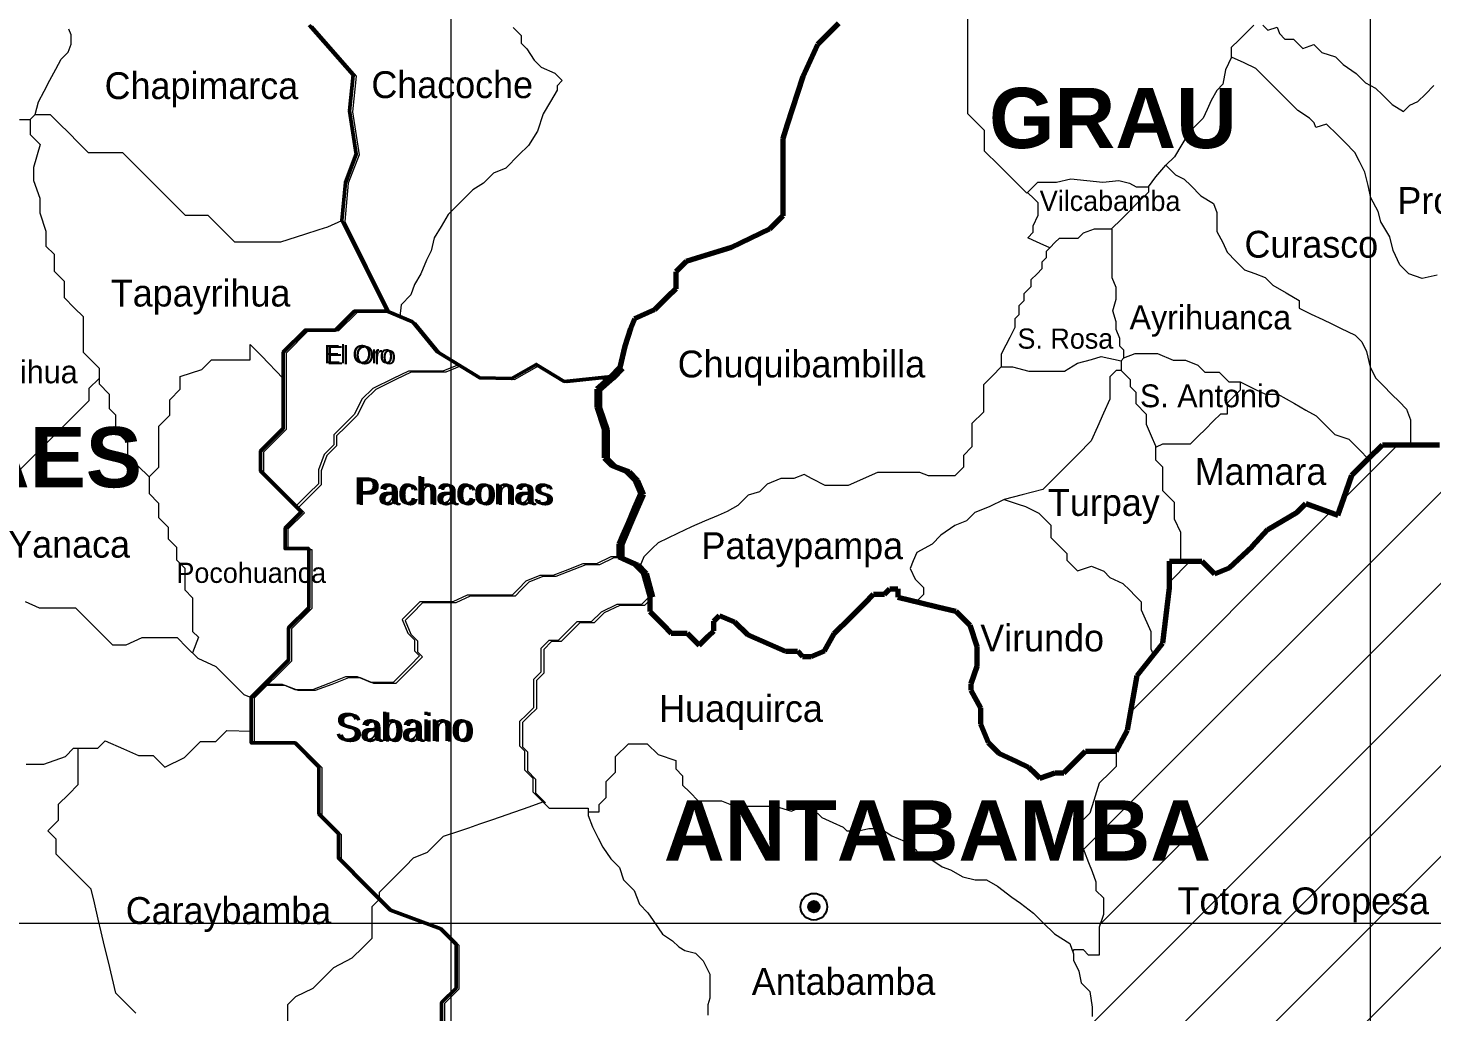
# Model space of a CAD drawing. Header units: metres. Extents: x 758904 to 760277, y 8387332 to 8388258.
# Drawn here: x 760197.7 to 760204.64, y 8387929.39 to 8387934.25 of the extents above; entities that cross this region are included whole.
import ezdxf

# ---------------------------------------------------------------- set-up
doc = ezdxf.new("R2010")
doc.units = ezdxf.units.M
for name, color, linetype, lineweight in [('02', 2, 'Continuous', 20), ('Cap Prov', 94, 'Continuous', 25), ('Distrito', 212, 'Continuous', 25), ('Ejes de Coordenadas', 38, 'Continuous', 5), ('Eléctricas', 30, 'Continuous', 20), ('HIDROLOGIA', 151, 'Continuous', 18), ('N-Ciudades', 10, 'Continuous', 18), ('PERFIL', 150, 'Continuous', 9), ('poste', 131, 'Continuous', 30)]:
    doc.layers.add(name, color=color, linetype=linetype, lineweight=lineweight)
doc.layers.add('05', color=5, linetype='Continuous')
doc.styles.add('century', font='GOTHIC.TTF')

msp = doc.modelspace()

# ---------------------------------------------------------------- hatches: boundary and pattern name
msp.add_hatch(color=256).paths.add_polyline_path([(760201.6127, 8387929.9103, 1), (760201.5563, 8387929.9103, 1)])
at = {"layer": 'PERFIL'}
h = msp.add_hatch(dxfattribs=at)
h.set_pattern_fill('ANSI31', color=3, scale=0.1, style=0)
h.set_pattern_definition([(45, (-467.80067, -17601.13015), (-0.224506403027, 0.224506403027), [])])
h.paths.add_polyline_path([(760205.7054, 8387930.8177), (760205.7687, 8387930.9559), (760205.8461, 8387931.0333), (760205.9305, 8387931.0333), (760205.9305, 8387931.2535), (760205.8718, 8387931.3733), (760205.8226, 8387931.4736), (760205.7335, 8387931.4736), (760205.6305, 8387931.4736), (760205.5694, 8387931.4125), (760205.4828, 8387931.4125), (760205.3958, 8387931.4503), (760205.2586, 8387931.51), (760205.1542, 8387931.6143), (760205.1542, 8387931.6775), (760205.0863, 8387931.7455), (760205.0863, 8387931.8415), (760205.0229, 8387931.8415), (760204.976, 8387931.8884), (760204.9244, 8387931.94), (760204.8213, 8387932.0431), (760204.7604, 8387932.1041), (760204.6735, 8387932.1909), (760204.5938, 8387932.1909), (760204.4812, 8387932.1909), (760204.3919, 8387932.1909), (760204.3305, 8387932.1295), (760204.3305, 8387929.829), (760205.764, 8387929.829), (760205.7672, 8387929.8445), (760205.7617, 8387930.0399), (760205.7054, 8387930.1898)])
h.paths.add_polyline_path([(760204.3305, 8387932.1295), (760204.3215, 8387932.1206), (760204.2407, 8387932.0398), (760204.2008, 8387931.9265), (760204.1717, 8387931.8439), (760204.0122, 8387931.9002), (760203.97, 8387931.858), (760203.8251, 8387931.7731), (760203.7477, 8387931.6879), (760203.635, 8387931.5832), (760203.5616, 8387931.5531), (760203.4991, 8387931.6156), (760203.3398, 8387931.6156), (760203.3398, 8387931.4837), (760203.3077, 8387931.2109), (760203.1807, 8387931.0518), (760203.1319, 8387930.782), (760203.0762, 8387930.6774), (760203.0762, 8387930.6026), (760203.0485, 8387930.575), (760202.993, 8387930.5194), (760202.9664, 8387930.4348), (760202.9469, 8387930.3727), (760202.8974, 8387930.3232), (760202.8974, 8387930.2404), (760202.9187, 8387930.1848), (760202.9402, 8387930.1289), (760202.9573, 8387930.0843), (760202.9767, 8387930.0337), (760202.9767, 8387929.9904), (760203.0133, 8387929.9538), (760203.0133, 8387929.8713), (760202.9988, 8387929.829), (760204.3305, 8387929.829)])
h.paths.add_polyline_path([(760204.3305, 8387929.829), (760202.9988, 8387929.829), (760202.9922, 8387929.8098), (760202.9922, 8387929.7622), (760202.9922, 8387929.7165), (760202.9922, 8387929.6709), (760202.9406, 8387929.6709), (760202.9148, 8387929.6967), (760202.8594, 8387929.6967), (760202.8666, 8387929.6771), (760202.8666, 8387929.6461), (760202.8925, 8387929.5922), (760202.9045, 8387929.5344), (760202.9464, 8387929.4924), (760202.9575, 8387929.414), (760202.9575, 8387929.3691), (760202.9395, 8387929.3232), (760202.9395, 8387929.2633), (760202.9395, 8387929.1964), (760202.9395, 8387929.123), (760202.9395, 8387929.0641), (760202.9555, 8387929.0242), (760202.9445, 8387928.9474), (760202.9305, 8387928.8785), (760202.9455, 8387928.8066), (760202.9795, 8387928.7727), (760203.0085, 8387928.7293), (760203.0481, 8387928.6699), (760203.0634, 8387928.6275), (760203.091, 8387928.5508), (760203.1186, 8387928.4741), (760203.1324, 8387928.4034), (760203.1435, 8387928.3464), (760203.1435, 8387928.2597), (760203.1164, 8387928.1719), (760203.0994, 8387928.0934), (760203.0824, 8387928.0006), (760203.0505, 8387927.9108), (760203.0229, 8387927.8332), (760203.0002, 8387927.7695), (760202.9885, 8387927.6431), (760203.0279, 8387927.6728), (760203.1085, 8387927.683), (760203.1932, 8387927.6687), (760203.2736, 8387927.6533), (760203.35, 8387927.6038), (760203.3841, 8387927.5121), (760203.4615, 8387927.4348), (760203.4615, 8387927.344), (760203.4722, 8387927.2785), (760203.5162, 8387927.2358), (760203.5754, 8387927.2657), (760203.606, 8387927.4038), (760203.6927, 8387927.4904), (760203.7864, 8387927.5576), (760203.8928, 8387927.6196), (760204.067, 8387927.6196), (760204.1175, 8387927.6433), (760204.1611, 8387927.6891), (760204.2079, 8387927.7014), (760204.2754, 8387927.7414), (760204.3146, 8387927.7296), (760204.3305, 8387927.7318)])
h.paths.add_polyline_path([(760205.5274, 8387929.6334), (760205.5914, 8387929.6603), (760205.6627, 8387929.6603), (760205.6957, 8387929.6933), (760205.7463, 8387929.7439), (760205.764, 8387929.829), (760204.3305, 8387929.829), (760204.3305, 8387927.7318), (760204.416, 8387927.7438), (760204.4839, 8387927.7832), (760204.554, 8387927.8231), (760204.6103, 8387927.8209), (760204.6829, 8387927.8467), (760204.7465, 8387927.9523), (760204.7655, 8387928.1347), (760204.7224, 8387928.208), (760204.6922, 8387928.3626), (760204.521, 8387928.5338), (760204.46, 8387928.7524), (760204.5171, 8387929.0037), (760204.5914, 8387929.0779), (760204.7048, 8387929.1914), (760204.8802, 8387929.3668), (760205.0163, 8387929.5029), (760205.1376, 8387929.532), (760205.181, 8387929.5066), (760205.2639, 8387929.4236), (760205.3422, 8387929.4567), (760205.4343, 8387929.5421)])
h.paths.add_polyline_path([(760203.3434, 8387929.7958), (760204.8054, 8387929.7958), (760204.8054, 8387930.082), (760203.3434, 8387930.082)], flags=9)
h.paths.add_polyline_path([(760200.7693, 8387929.9753), (760203.6195, 8387929.9753), (760203.6195, 8387930.5884), (760200.7693, 8387930.5884)], flags=9)

# ---------------------------------------------------------------- linework, layer by layer
for radius in [0.0658, 0.0282]:
    msp.add_circle((760201.5845, 8387929.9103), radius)
at = {"layer": '02'}
for points in [[(760199.0931, 8387934.2628), (760199.3101, 8387934.0148), (760199.2916, 8387933.8389), (760199.3249, 8387933.6259), (760199.2711, 8387933.486), (760199.2545, 8387933.2973), (760199.4768, 8387932.8505), (760199.6026, 8387932.7979), (760199.7234, 8387932.651), (760199.9357, 8387932.5203), (760200.0914, 8387932.5175), (760200.2136, 8387932.5871), (760200.3514, 8387932.5034), (760200.5837, 8387932.527)], [(760199.1073, 8387934.258), (760199.3242, 8387934.0101), (760199.3057, 8387933.8341), (760199.3391, 8387933.6212), (760199.2853, 8387933.4813), (760199.2686, 8387933.2926), (760199.491, 8387932.8458), (760199.6168, 8387932.7932), (760199.7375, 8387932.6463), (760199.9498, 8387932.5156), (760200.1056, 8387932.5128), (760200.2278, 8387932.5823), (760200.3656, 8387932.4987), (760200.5979, 8387932.5223)], [(760199.4768, 8387932.8505), (760199.3163, 8387932.8505), (760199.2228, 8387932.757), (760199.074, 8387932.757), (760198.9646, 8387932.6476), (760198.9646, 8387932.3881), (760198.9646, 8387932.2712), (760198.8522, 8387932.1588), (760198.8522, 8387932.0625), (760198.8522, 8387932.0625), (760198.9547, 8387931.9601), (760198.9547, 8387931.9601), (760199.0549, 8387931.8599), (760198.9737, 8387931.7787), (760198.9737, 8387931.6785), (760199.0907, 8387931.6785), (760199.0907, 8387931.5199), (760199.0907, 8387931.3864), (760198.9905, 8387931.2862), (760198.9905, 8387931.1276), (760198.8067, 8387930.9438), (760198.8067, 8387930.8354), (760198.8067, 8387930.7186), (760198.9069, 8387930.7186), (760199.0238, 8387930.7186), (760199.1408, 8387930.6016), (760199.1408, 8387930.4598), (760199.1408, 8387930.368), (760199.2368, 8387930.2719), (760199.2368, 8387930.1509), (760199.3851, 8387930.0026), (760199.4937, 8387929.894), (760199.7424, 8387929.8003), (760199.8176, 8387929.7252), (760199.8176, 8387929.6083), (760199.8176, 8387929.5081), (760199.7466, 8387929.4372), (760199.7466, 8387929.3328)], [(760199.491, 8387932.8458), (760199.3305, 8387932.8458), (760199.237, 8387932.7523), (760199.0882, 8387932.7523), (760198.9788, 8387932.6429), (760198.9788, 8387932.3834), (760198.9788, 8387932.2665), (760198.8664, 8387932.1541), (760198.8664, 8387932.0578), (760198.8664, 8387932.0578), (760198.9689, 8387931.9554), (760198.9689, 8387931.9554), (760199.0691, 8387931.8552), (760198.9879, 8387931.774), (760198.9879, 8387931.6738), (760199.1049, 8387931.6738), (760199.1049, 8387931.5152), (760199.1049, 8387931.3817), (760199.0046, 8387931.2814), (760199.0046, 8387931.1229), (760198.8209, 8387930.9391), (760198.8209, 8387930.8307), (760198.8209, 8387930.7138), (760198.921, 8387930.7138), (760199.038, 8387930.7138), (760199.1549, 8387930.5969), (760199.1549, 8387930.4551), (760199.1549, 8387930.3632), (760199.251, 8387930.2672), (760199.251, 8387930.1462), (760199.3993, 8387929.9979), (760199.5079, 8387929.8893), (760199.7566, 8387929.7956), (760199.8318, 8387929.7204), (760199.8318, 8387929.6036), (760199.8318, 8387929.5034), (760199.7608, 8387929.4325), (760199.7608, 8387929.3281)], [(760199.8295, 8387932.5856), (760199.753, 8387932.5539), (760199.6896, 8387932.5539), (760199.6359, 8387932.5539), (760199.5823, 8387932.5539), (760199.5066, 8387932.5174), (760199.4067, 8387932.4691), (760199.3528, 8387932.4152), (760199.3163, 8387932.3419), (760199.259, 8387932.2846), (760199.2139, 8387932.2395), (760199.2139, 8387932.1908), (760199.1663, 8387932.1432), (760199.1382, 8387932.0665), (760199.1382, 8387931.9982), (760199.0895, 8387931.9495), (760199.0274, 8387931.8874)], [(760199.8437, 8387932.5809), (760199.7672, 8387932.5492), (760199.7038, 8387932.5492), (760199.6501, 8387932.5492), (760199.5964, 8387932.5492), (760199.5208, 8387932.5127), (760199.4208, 8387932.4643), (760199.367, 8387932.4105), (760199.3305, 8387932.3372), (760199.2732, 8387932.2799), (760199.2281, 8387932.2348), (760199.2281, 8387932.1861), (760199.1805, 8387932.1385), (760199.1524, 8387932.0618), (760199.1524, 8387931.9935), (760199.1036, 8387931.9447), (760199.0416, 8387931.8827)]]:
    msp.add_lwpolyline(points, dxfattribs=at)
at = {"layer": 'Cap Prov', "color": 2, "lineweight": 70}
for p, q in [((760201.7061, 8387934.2704), (760201.6016, 8387934.1659)), ((760201.6016, 8387934.1659), (760201.5289, 8387934.009)), ((760201.5289, 8387934.009), (760201.4531, 8387933.772)), ((760201.4531, 8387933.772), (760201.4308, 8387933.702)), ((760201.4308, 8387933.702), (760201.4308, 8387933.55)), ((760201.4308, 8387933.55), (760201.4308, 8387933.439)), ((760201.4308, 8387933.439), (760201.4308, 8387933.3709)), ((760201.4308, 8387933.3709), (760201.4308, 8387933.3205)), ((760201.4308, 8387933.3205), (760201.365, 8387933.2547)), ((760201.365, 8387933.2547), (760201.1776, 8387933.1649)), ((760201.1776, 8387933.1649), (760201.0059, 8387933.1119)), ((760200.9534, 8387933.0957), (760200.902, 8387933.0443)), ((760201.0059, 8387933.1119), (760200.9534, 8387933.0957)), ((760200.902, 8387933.0443), (760200.902, 8387932.9606)), ((760200.902, 8387932.9606), (760200.8606, 8387932.9192)), ((760200.8606, 8387932.9192), (760200.7975, 8387932.8561)), ((760200.7975, 8387932.8561), (760200.6979, 8387932.8118)), ((760200.6796, 8387932.7651), (760200.6513, 8387932.6781)), ((760200.6979, 8387932.8118), (760200.6796, 8387932.7651)), ((760200.6513, 8387932.6781), (760200.6257, 8387932.5725)), ((760200.6257, 8387932.5725), (760200.5796, 8387932.524)), ((760200.6399, 8387932.5678), (760200.5937, 8387932.5192)), ((760200.5796, 8387932.524), (760200.5121, 8387932.4652)), ((760200.5937, 8387932.5192), (760200.5263, 8387932.4605)), ((760200.5486, 8387932.5012), (760200.5796, 8387932.524)), ((760200.5628, 8387932.4965), (760200.5937, 8387932.5192)), ((760200.5121, 8387932.4652), (760200.5121, 8387932.378)), ((760200.5263, 8387932.4605), (760200.5263, 8387932.3732)), ((760200.5121, 8387932.378), (760200.549, 8387932.267)), ((760200.5263, 8387932.3732), (760200.5632, 8387932.2623)), ((760200.549, 8387932.267), (760200.549, 8387932.1896)), ((760200.5632, 8387932.2623), (760200.5632, 8387932.1849)), ((760200.549, 8387932.1896), (760200.549, 8387932.1266)), ((760200.549, 8387932.1266), (760200.5868, 8387932.0888)), ((760200.5632, 8387932.1849), (760200.5632, 8387932.1218)), ((760204.3215, 8387932.1206), (760204.3919, 8387932.1909)), ((760204.3919, 8387932.1909), (760204.4812, 8387932.1909)), ((760204.4812, 8387932.1909), (760204.5938, 8387932.1909)), ((760204.5938, 8387932.1909), (760204.6735, 8387932.1909)), ((760200.5632, 8387932.1218), (760200.601, 8387932.084)), ((760200.5868, 8387932.0888), (760200.6574, 8387932.061)), ((760200.601, 8387932.084), (760200.6716, 8387932.0563)), ((760200.6574, 8387932.061), (760200.6991, 8387932.0193)), ((760200.6716, 8387932.0563), (760200.7133, 8387932.0146)), ((760204.2407, 8387932.0398), (760204.3215, 8387932.1206)), ((760200.6991, 8387932.0193), (760200.7281, 8387931.95)), ((760200.7133, 8387932.0146), (760200.7423, 8387931.9453)), ((760204.2008, 8387931.9265), (760204.2407, 8387932.0398)), ((760200.7281, 8387931.95), (760200.6978, 8387931.8794)), ((760200.7423, 8387931.9453), (760200.712, 8387931.8747)), ((760204.1717, 8387931.8439), (760204.2008, 8387931.9265)), ((760200.6978, 8387931.8794), (760200.667, 8387931.8076)), ((760200.712, 8387931.8747), (760200.6812, 8387931.8028)), ((760203.8251, 8387931.7731), (760203.97, 8387931.858)), ((760203.97, 8387931.858), (760204.0122, 8387931.9002)), ((760204.0122, 8387931.9002), (760204.1717, 8387931.8439)), ((760200.667, 8387931.8076), (760200.6396, 8387931.7436)), ((760200.6812, 8387931.8028), (760200.6538, 8387931.7389)), ((760200.6396, 8387931.7436), (760200.6214, 8387931.7013)), ((760200.6538, 8387931.7389), (760200.6356, 8387931.6966)), ((760203.7477, 8387931.6879), (760203.8251, 8387931.7731)), ((760200.6214, 8387931.7013), (760200.6214, 8387931.6373)), ((760200.6356, 8387931.6966), (760200.6356, 8387931.6325)), ((760203.635, 8387931.5832), (760203.7477, 8387931.6879)), ((760200.6214, 8387931.6373), (760200.7004, 8387931.602)), ((760200.6356, 8387931.6325), (760200.7145, 8387931.5972)), ((760200.7004, 8387931.602), (760200.742, 8387931.5603)), ((760200.7145, 8387931.5972), (760200.7562, 8387931.5556)), ((760203.3398, 8387931.4837), (760203.3398, 8387931.6156)), ((760203.3398, 8387931.6156), (760203.4991, 8387931.6156)), ((760203.4991, 8387931.6156), (760203.4991, 8387931.6156)), ((760203.4991, 8387931.6156), (760203.5616, 8387931.5531)), ((760203.5616, 8387931.5531), (760203.635, 8387931.5832)), ((760200.742, 8387931.5603), (760200.7736, 8387931.4431)), ((760200.7562, 8387931.5556), (760200.7877, 8387931.4383)), ((760200.7736, 8387931.4431), (760200.7736, 8387931.3674)), ((760201.8351, 8387931.4091), (760201.8792, 8387931.4532)), ((760201.8792, 8387931.4532), (760201.9324, 8387931.4532)), ((760201.9324, 8387931.4532), (760201.9588, 8387931.4797)), ((760201.9588, 8387931.4797), (760201.998, 8387931.4797)), ((760201.998, 8387931.4797), (760201.998, 8387931.438)), ((760201.998, 8387931.438), (760202.1141, 8387931.4103)), ((760203.3077, 8387931.2109), (760203.3398, 8387931.4837)), ((760200.7736, 8387931.3674), (760200.8379, 8387931.3031)), ((760201.7644, 8387931.3384), (760201.8351, 8387931.4091)), ((760202.1141, 8387931.4103), (760202.1951, 8387931.3909)), ((760202.1951, 8387931.3909), (760202.2843, 8387931.3696)), ((760202.2843, 8387931.3696), (760202.3543, 8387931.2996)), ((760200.8379, 8387931.3031), (760200.8795, 8387931.2614)), ((760201.0904, 8387931.3195), (760201.1188, 8387931.3479)), ((760201.0904, 8387931.2728), (760201.0904, 8387931.3195)), ((760201.1188, 8387931.3479), (760201.1926, 8387931.3169)), ((760201.1926, 8387931.3169), (760201.2557, 8387931.2539)), ((760201.6849, 8387931.2589), (760201.7644, 8387931.3384)), ((760202.3543, 8387931.2996), (760202.3895, 8387931.1944)), ((760200.8795, 8387931.2614), (760200.8795, 8387931.2614)), ((760200.8795, 8387931.2614), (760200.9579, 8387931.2614)), ((760200.9579, 8387931.2614), (760200.9932, 8387931.2261)), ((760200.9932, 8387931.2261), (760201.0184, 8387931.2009)), ((760201.0184, 8387931.2009), (760201.0626, 8387931.2451)), ((760201.0626, 8387931.2451), (760201.0904, 8387931.2728)), ((760201.2557, 8387931.2539), (760201.3643, 8387931.206)), ((760201.637, 8387931.1732), (760201.6849, 8387931.2589)), ((760201.3643, 8387931.206), (760201.4436, 8387931.171)), ((760201.4436, 8387931.171), (760201.5032, 8387931.171)), ((760201.5032, 8387931.171), (760201.5286, 8387931.1456)), ((760201.5713, 8387931.1456), (760201.637, 8387931.1732)), ((760202.3895, 8387931.1944), (760202.3895, 8387931.096)), ((760203.1807, 8387931.0518), (760203.3077, 8387931.2109)), ((760201.5286, 8387931.1456), (760201.5713, 8387931.1456)), ((760202.3895, 8387931.096), (760202.3592, 8387931.0103)), ((760203.1319, 8387930.782), (760203.1807, 8387931.0518)), ((760202.3592, 8387931.0103), (760202.3592, 8387930.98)), ((760202.3592, 8387930.98), (760202.4072, 8387930.8917)), ((760202.4072, 8387930.8917), (760202.4072, 8387930.811)), ((760202.4072, 8387930.811), (760202.445, 8387930.7202)), ((760203.0762, 8387930.6774), (760203.1319, 8387930.782)), ((760202.445, 8387930.7202), (760202.4968, 8387930.6685)), ((760202.4968, 8387930.6685), (760202.5864, 8387930.6269)), ((760202.8969, 8387930.6496), (760202.9247, 8387930.6774)), ((760202.9247, 8387930.6774), (760203.0181, 8387930.6774)), ((760203.0181, 8387930.6774), (760203.0762, 8387930.6774)), ((760202.5864, 8387930.6269), (760202.6446, 8387930.5999)), ((760202.6446, 8387930.5999), (760202.6777, 8387930.5668)), ((760202.8187, 8387930.5714), (760202.8654, 8387930.6181)), ((760202.8654, 8387930.6181), (760202.8969, 8387930.6496)), ((760202.6777, 8387930.5668), (760202.7004, 8387930.5441)), ((760202.7004, 8387930.5441), (760202.7758, 8387930.5714)), ((760202.7758, 8387930.5714), (760202.8187, 8387930.5714))]:
    msp.add_line(p, q, dxfattribs=at)
at = {"layer": 'Cap Prov', "lineweight": 50}
for points in [[(760199.0931, 8387934.2628), (760199.3101, 8387934.0148), (760199.2916, 8387933.8389), (760199.3249, 8387933.6259), (760199.2711, 8387933.486), (760199.2545, 8387933.2973), (760199.4768, 8387932.8505), (760199.6026, 8387932.7979), (760199.7234, 8387932.651), (760199.9357, 8387932.5203), (760200.0914, 8387932.5175), (760200.2136, 8387932.5871), (760200.3514, 8387932.5034), (760200.5837, 8387932.527)], [(760199.4768, 8387932.8505), (760199.3163, 8387932.8505), (760199.2228, 8387932.757), (760199.074, 8387932.757), (760198.9646, 8387932.6476), (760198.9646, 8387932.3881), (760198.9646, 8387932.2712), (760198.8522, 8387932.1588), (760198.8522, 8387932.0625), (760198.8522, 8387932.0625), (760198.9547, 8387931.9601), (760198.9547, 8387931.9601), (760199.0549, 8387931.8599), (760198.9737, 8387931.7787), (760198.9737, 8387931.6785), (760199.0907, 8387931.6785), (760199.0907, 8387931.5199), (760199.0907, 8387931.3864), (760198.9905, 8387931.2862), (760198.9905, 8387931.1276), (760198.8067, 8387930.9438), (760198.8067, 8387930.8354), (760198.8067, 8387930.7186), (760198.9069, 8387930.7186), (760199.0238, 8387930.7186), (760199.1408, 8387930.6016), (760199.1408, 8387930.4598), (760199.1408, 8387930.368), (760199.2368, 8387930.2719), (760199.2368, 8387930.1509), (760199.3851, 8387930.0026), (760199.4937, 8387929.894), (760199.7424, 8387929.8003), (760199.8176, 8387929.7252), (760199.8176, 8387929.6083), (760199.8176, 8387929.5081), (760199.7466, 8387929.4372), (760199.7466, 8387929.3328)]]:
    msp.add_lwpolyline(points, dxfattribs=at)
at = {"layer": 'Ejes de Coordenadas', "linetype": 'Continuous'}
for p, q in [((760199.7922, 8387943.8077), (760199.7922, 8387925.2162)), ((760204.3305, 8387943.8077), (760204.3305, 8387925.2162)), ((760189.4298, 8387929.829), (760210.0443, 8387929.829))]:
    msp.add_line(p, q, dxfattribs=at)
at = {"layer": 'Eléctricas', "linetype": 'Continuous', "lineweight": 5}
msp.add_lwpolyline([(760200.0995, 8387934.2512), (760200.1392, 8387934.2115), (760200.1392, 8387934.1735), (760200.1672, 8387934.1455), (760200.203, 8387934.0899), (760200.2384, 8387934.0545), (760200.3047, 8387934.0256), (760200.3421, 8387933.9882), (760200.3163, 8387933.9625), (760200.3163, 8387933.9406), (760200.2841, 8387933.886), (760200.2478, 8387933.8243), (760200.2197, 8387933.738), (760200.1747, 8387933.6685), (760200.1283, 8387933.6222), (760200.0627, 8387933.5565), (760200.0021, 8387933.5309), (760199.9528, 8387933.4816), (760199.9003, 8387933.4491), (760199.854, 8387933.4028), (760199.8115, 8387933.3603), (760199.7781, 8387933.3269), (760199.7445, 8387933.2677), (760199.7097, 8387933.2124), (760199.6956, 8387933.1481), (760199.6711, 8387933.1018), (760199.644, 8387933.0342), (760199.6131, 8387932.9815), (760199.595, 8387932.93), (760199.5461, 8387932.8811), (760199.5397, 8387932.8242)], dxfattribs=at)
at = {"layer": 'HIDROLOGIA', "linetype": 'Continuous', "lineweight": 5}
for points in [[(760197.6619, 8387933.7964), (760197.7154, 8387933.7964), (760197.7402, 8387933.8213), (760197.7564, 8387933.8842), (760197.7838, 8387933.9358), (760197.8124, 8387933.9898), (760197.8418, 8387934.0451), (760197.868, 8387934.0945), (760197.902, 8387934.1284), (760197.9177, 8387934.1676), (760197.9177, 8387934.2139), (760197.9057, 8387934.2421)], [(760197.7154, 8387933.7964), (760197.7154, 8387933.7224), (760197.7645, 8387933.6733), (760197.7319, 8387933.559), (760197.7319, 8387933.4955), (760197.7622, 8387933.4078), (760197.7622, 8387933.3351), (760197.7924, 8387933.2444), (760197.7924, 8387933.1718), (760197.8333, 8387933.1309), (760197.8333, 8387933.0477), (760197.8825, 8387932.9985), (760197.8825, 8387932.9176), (760197.9344, 8387932.8657), (760197.9767, 8387932.8234), (760197.9767, 8387932.7724), (760197.9767, 8387932.7088), (760197.9767, 8387932.6483), (760198.0193, 8387932.6057), (760198.0557, 8387932.5694), (760198.0557, 8387932.491), (760198.1057, 8387932.4409), (760198.1057, 8387932.3699), (760198.1368, 8387932.3388), (760198.1368, 8387932.2618), (760198.1964, 8387932.2023), (760198.1964, 8387932.1378), (760198.2474, 8387932.0868), (760198.3019, 8387932.0323), (760198.3499, 8387932.0803), (760198.3499, 8387932.1741), (760198.3499, 8387932.2285), (760198.3499, 8387932.283), (760198.4043, 8387932.3375), (760198.4043, 8387932.4131), (760198.4558, 8387932.4646), (760198.4558, 8387932.5281), (760198.5619, 8387932.5614), (760198.6103, 8387932.6098), (760198.6467, 8387932.6098), (760198.7497, 8387932.6098), (760198.8011, 8387932.6098), (760198.8011, 8387932.65), (760198.8011, 8387932.6863), (760198.8571, 8387932.6303), (760198.9646, 8387932.5179), (760198.9646, 8387932.5179)], [(760197.7402, 8387933.8213), (760197.8137, 8387933.8213), (760197.8655, 8387933.7695), (760197.9003, 8387933.7347), (760197.9578, 8387933.6771), (760198.0017, 8387933.6332), (760198.0923, 8387933.6332), (760198.171, 8387933.6332), (760198.2166, 8387933.5877), (760198.265, 8387933.5393), (760198.3195, 8387933.4848), (760198.3649, 8387933.4394), (760198.4224, 8387933.3819), (760198.4799, 8387933.3243), (760198.592, 8387933.3243), (760198.6646, 8387933.2517), (760198.7237, 8387933.1927), (760198.7949, 8387933.1927), (760198.8888, 8387933.1927), (760198.9524, 8387933.1927), (760199.0705, 8387933.2306), (760199.1417, 8387933.2534), (760199.1845, 8387933.2671), (760199.2545, 8387933.2973), (760199.2545, 8387933.2973), (760199.2545, 8387933.2973)], [(760198.0557, 8387932.5179), (760198.0054, 8387932.4676), (760198.0054, 8387932.408), (760197.9551, 8387932.3576), (760197.9142, 8387932.3167), (760197.8718, 8387932.2743), (760197.8234, 8387932.2259), (760197.784, 8387932.1866), (760197.7371, 8387932.1396), (760197.7099, 8387932.1124), (760197.6599, 8387932.0624)], [(760198.3019, 8387932.0323), (760198.3019, 8387931.9798), (760198.3019, 8387931.9496), (760198.3486, 8387931.9028), (760198.3486, 8387931.8316), (760198.3962, 8387931.7839), (760198.3962, 8387931.7257), (760198.4367, 8387931.6852), (760198.4367, 8387931.6228), (760198.4781, 8387931.5814), (760198.4781, 8387931.4745), (760198.517, 8387931.4356), (760198.517, 8387931.3444), (760198.517, 8387931.2688), (760198.5455, 8387931.2402), (760198.5158, 8387931.1636)], [(760197.6898, 8387931.417), (760197.7592, 8387931.3863), (760197.823, 8387931.3863), (760197.8685, 8387931.3863), (760197.9381, 8387931.3863), (760197.9712, 8387931.3532), (760198.0075, 8387931.3169), (760198.0529, 8387931.2715), (760198.0847, 8387931.2397), (760198.121, 8387931.2034), (760198.1895, 8387931.2034), (760198.2682, 8387931.2385), (760198.347, 8387931.2385), (760198.4409, 8387931.2385), (760198.4893, 8387931.1901), (760198.5423, 8387931.1371), (760198.6317, 8387931.0963), (760198.6725, 8387931.0554), (760198.727, 8387931.001), (760198.7694, 8387930.9586), (760198.8067, 8387930.9438)], [(760197.6951, 8387930.6133), (760197.7829, 8387930.6133), (760197.8889, 8387930.6526), (760197.9298, 8387930.6935), (760197.9798, 8387930.6935), (760198.0494, 8387930.6935), (760198.085, 8387930.7291), (760198.1766, 8387930.6889), (760198.2505, 8387930.6566), (760198.322, 8387930.6566), (760198.38, 8387930.5986), (760198.4765, 8387930.6466), (760198.5113, 8387930.6814), (760198.5552, 8387930.7253), (760198.6309, 8387930.7253), (760198.6854, 8387930.7798), (760198.8067, 8387930.777)], [(760198.2374, 8387929.3843), (760198.192, 8387929.4298), (760198.1375, 8387929.4842), (760198.1011, 8387929.6385), (760198.0827, 8387929.7161), (760198.0663, 8387929.7857), (760198.0514, 8387929.8486), (760198.0322, 8387929.93), (760198.0164, 8387929.997), (760197.9656, 8387930.0478), (760197.9126, 8387930.1007), (760197.843, 8387930.1704), (760197.843, 8387930.2436), (760197.8025, 8387930.2842), (760197.8557, 8387930.3374), (760197.8557, 8387930.4161), (760197.9042, 8387930.4645), (760197.9526, 8387930.513), (760197.9526, 8387930.5946), (760197.9526, 8387930.6935)], [(760199.4394, 8387929.9483), (760199.4011, 8387929.91), (760199.4011, 8387929.8563), (760199.4011, 8387929.7928), (760199.4011, 8387929.7535), (760199.3583, 8387929.7107), (760199.3038, 8387929.6562), (760199.2126, 8387929.6082), (760199.1581, 8387929.5537), (760199.1111, 8387929.5068), (760199.0248, 8387929.466), (760198.9854, 8387929.4267), (760198.9854, 8387929.342)]]:
    msp.add_lwpolyline(points, dxfattribs=at)
at = {"layer": 'N-Ciudades', "linetype": 'Continuous', "lineweight": 5}
for points in [[(760199.8295, 8387932.5856), (760199.753, 8387932.5539), (760199.6896, 8387932.5539), (760199.6359, 8387932.5539), (760199.5823, 8387932.5539), (760199.5066, 8387932.5174), (760199.4067, 8387932.4691), (760199.3528, 8387932.4152), (760199.3163, 8387932.3419), (760199.259, 8387932.2846), (760199.2139, 8387932.2395), (760199.2139, 8387932.1908), (760199.1663, 8387932.1432), (760199.1382, 8387932.0665), (760199.1382, 8387931.9982), (760199.0895, 8387931.9495), (760199.0274, 8387931.8874)], [(760200.6214, 8387931.6373), (760200.5826, 8387931.6373), (760200.5118, 8387931.6024), (760200.4435, 8387931.6024), (760200.3557, 8387931.5683), (760200.2953, 8387931.5448), (760200.2313, 8387931.5448), (760200.1629, 8387931.5171), (760200.1252, 8387931.4793), (760200.0947, 8387931.4488), (760200.0166, 8387931.4488), (760199.9483, 8387931.4488), (760199.8726, 8387931.4488), (760199.8019, 8387931.4147), (760199.7336, 8387931.4147), (760199.697, 8387931.4147), (760199.6384, 8387931.4147), (760199.5884, 8387931.3648), (760199.5518, 8387931.3282), (760199.5799, 8387931.2612), (760199.6128, 8387931.2283), (760199.6128, 8387931.1735), (760199.6378, 8387931.1485), (760199.5909, 8387931.1015), (760199.5494, 8387931.0601), (760199.5067, 8387931.0174), (760199.4798, 8387931.0174), (760199.3969, 8387931.0174), (760199.331, 8387931.0443), (760199.2725, 8387931.0443), (760199.1895, 8387931.0126), (760199.1084, 8387930.9816), (760199.0236, 8387930.9816), (760198.9602, 8387931.0077), (760198.9065, 8387931.0077), (760198.8706, 8387931.0077)], [(760200.6356, 8387931.6325), (760200.5967, 8387931.6325), (760200.526, 8387931.5977), (760200.4577, 8387931.5977), (760200.3699, 8387931.5636), (760200.3095, 8387931.5401), (760200.2454, 8387931.5401), (760200.1771, 8387931.5124), (760200.1393, 8387931.4746), (760200.1088, 8387931.4441), (760200.0307, 8387931.4441), (760199.9624, 8387931.4441), (760199.8868, 8387931.4441), (760199.816, 8387931.41), (760199.7477, 8387931.41), (760199.7111, 8387931.41), (760199.6526, 8387931.41), (760199.6026, 8387931.36), (760199.566, 8387931.3235), (760199.594, 8387931.2565), (760199.6269, 8387931.2236), (760199.6269, 8387931.1687), (760199.652, 8387931.1437), (760199.605, 8387931.0968), (760199.5636, 8387931.0554), (760199.5209, 8387931.0127), (760199.494, 8387931.0127), (760199.4111, 8387931.0127), (760199.3452, 8387931.0396), (760199.2866, 8387931.0396), (760199.2037, 8387931.0079), (760199.1226, 8387930.9769), (760199.0378, 8387930.9769), (760198.9744, 8387931.003), (760198.9207, 8387931.003), (760198.8848, 8387931.003)], [(760200.7736, 8387931.4431), (760200.7331, 8387931.4026), (760200.6706, 8387931.4026), (760200.612, 8387931.4026), (760200.534, 8387931.3651), (760200.4852, 8387931.3164), (760200.4144, 8387931.3164), (760200.3718, 8387931.2737), (760200.3218, 8387931.2237), (760200.2754, 8387931.2237), (760200.2364, 8387931.1847), (760200.2364, 8387931.1165), (760200.2364, 8387931.0678), (760200.1998, 8387931.0312), (760200.1998, 8387930.9508), (760200.1998, 8387930.8923), (760200.1656, 8387930.8581), (760200.1315, 8387930.824), (760200.1315, 8387930.768), (760200.1315, 8387930.7046), (760200.1558, 8387930.6803), (760200.1558, 8387930.6315), (760200.1558, 8387930.5852), (760200.1961, 8387930.545), (760200.1961, 8387930.4779), (760200.2455, 8387930.4286)], [(760200.7877, 8387931.4383), (760200.7473, 8387931.3979), (760200.6848, 8387931.3979), (760200.6262, 8387931.3979), (760200.5482, 8387931.3604), (760200.4994, 8387931.3116), (760200.4286, 8387931.3116), (760200.3859, 8387931.269), (760200.336, 8387931.219), (760200.2895, 8387931.219), (760200.2506, 8387931.18), (760200.2506, 8387931.1118), (760200.2506, 8387931.0631), (760200.214, 8387931.0265), (760200.214, 8387930.9461), (760200.214, 8387930.8876), (760200.1798, 8387930.8534), (760200.1457, 8387930.8193), (760200.1457, 8387930.7633), (760200.1457, 8387930.6999), (760200.17, 8387930.6755), (760200.17, 8387930.6268), (760200.17, 8387930.5805), (760200.2102, 8387930.5402), (760200.2102, 8387930.4732), (760200.2596, 8387930.4238)], [(760200.4705, 8387930.3789), (760200.5235, 8387930.3789), (760200.5235, 8387930.4141), (760200.5587, 8387930.4493), (760200.5587, 8387930.5281), (760200.6054, 8387930.5747), (760200.6054, 8387930.6517), (760200.6688, 8387930.7151), (760200.7614, 8387930.7151), (760200.8149, 8387930.6615), (760200.9021, 8387930.6323), (760200.9021, 8387930.5911), (760200.9361, 8387930.5571), (760200.9361, 8387930.5111), (760200.9712, 8387930.4759), (760201.0137, 8387930.4335), (760201.072, 8387930.4335), (760201.1278, 8387930.4335), (760201.1933, 8387930.4068), (760201.2612, 8387930.4068), (760201.3268, 8387930.4068), (760201.3923, 8387930.4068), (760201.4736, 8387930.3824), (760201.5283, 8387930.4063), (760201.5792, 8387930.3933), (760201.6227, 8387930.3499), (760201.6781, 8387930.3255), (760201.7282, 8387930.3034), (760201.7476, 8387930.2841), (760201.804, 8387930.2841), (760201.8559, 8387930.2965), (760201.9129, 8387930.2965), (760201.9698, 8387930.2606), (760202.0318, 8387930.2337), (760202.0897, 8387930.1907), (760202.1137, 8387930.1418), (760202.1666, 8387930.1418), (760202.2176, 8387930.1069), (760202.2595, 8387930.0929), (760202.3195, 8387930.057), (760202.3804, 8387930.043), (760202.4364, 8387930.043), (760202.4903, 8387930.0121), (760202.5622, 8387929.9582), (760202.6036, 8387929.9272), (760202.6685, 8387929.8786), (760202.717, 8387929.8301), (760202.7714, 8387929.7756), (760202.8476, 8387929.729), (760202.8666, 8387929.6771), (760202.8666, 8387929.6461), (760202.8925, 8387929.5922), (760202.9045, 8387929.5344), (760202.9464, 8387929.4924), (760202.9575, 8387929.414), (760202.9575, 8387929.3691)], [(760203.0762, 8387930.6774), (760203.0762, 8387930.6026), (760203.0485, 8387930.575), (760202.993, 8387930.5194), (760202.9664, 8387930.4348), (760202.9469, 8387930.3727), (760202.8974, 8387930.3232), (760202.8974, 8387930.2404), (760202.9187, 8387930.1848), (760202.9402, 8387930.1289), (760202.9573, 8387930.0843), (760202.9767, 8387930.0337), (760202.9767, 8387929.9904), (760203.0133, 8387929.9538), (760203.0133, 8387929.8713), (760202.9922, 8387929.8098), (760202.9922, 8387929.7622), (760202.9922, 8387929.7165), (760202.9922, 8387929.6709), (760202.9406, 8387929.6709), (760202.9148, 8387929.6967), (760202.8666, 8387929.6967)], [(760199.4394, 8387929.9483), (760199.4394, 8387929.9826), (760199.4755, 8387930.0187), (760199.5216, 8387930.0648), (760199.5677, 8387930.1108), (760199.6077, 8387930.1509), (760199.6767, 8387930.179), (760199.7227, 8387930.225), (760199.7555, 8387930.2578), (760199.8368, 8387930.2856), (760199.8804, 8387930.3005), (760199.9348, 8387930.3192), (760199.9995, 8387930.3413), (760200.0692, 8387930.3652), (760200.1788, 8387930.4027), (760200.2455, 8387930.4286)], [(760200.2455, 8387930.4286), (760200.2772, 8387930.3969), (760200.4705, 8387930.3969), (760200.4705, 8387930.3789)], [(760200.4705, 8387930.3789), (760200.4705, 8387930.361), (760200.4907, 8387930.3048), (760200.5191, 8387930.2487), (760200.5418, 8387930.2037), (760200.5824, 8387930.1465), (760200.6252, 8387930.1037), (760200.6446, 8387930.0432), (760200.697, 8387929.9907), (760200.7225, 8387929.9231), (760200.7647, 8387929.8809), (760200.7905, 8387929.8426), (760200.8367, 8387929.7743), (760200.8869, 8387929.742), (760200.917, 8387929.712), (760200.9477, 8387929.6945), (760200.9998, 8387929.6806), (760201.0371, 8387929.6433), (760201.0713, 8387929.5774), (760201.0713, 8387929.5286), (760201.0713, 8387929.4586), (760201.0601, 8387929.4263), (760201.0601, 8387929.3745)]]:
    msp.add_lwpolyline(points, dxfattribs=at)
at = {"layer": 'poste', "color": 2, "linetype": 'Continuous', "lineweight": 5}
for points in [[(760202.3423, 8387934.3332), (760202.3423, 8387934.2021), (760202.3423, 8387934.1003), (760202.3423, 8387934.0112), (760202.3423, 8387933.9158), (760202.3423, 8387933.8267), (760202.425, 8387933.744), (760202.425, 8387933.6423), (760202.4982, 8387933.5691), (760202.5778, 8387933.4895), (760202.6351, 8387933.4322), (760202.6893, 8387933.4865), (760202.7817, 8387933.4865), (760202.7817, 8387933.4865), (760202.8525, 8387933.5038), (760203.0109, 8387933.4865), (760203.0895, 8387933.4958), (760203.1419, 8387933.4825), (760203.1756, 8387933.4639), (760203.236, 8387933.4639), (760203.2724, 8387933.5136), (760203.3224, 8387933.5706)], [(760204.6611, 8387933.0271), (760204.5881, 8387933.0122), (760204.5218, 8387933.0339), (760204.4768, 8387933.0788), (760204.4446, 8387933.1493), (760204.4283, 8387933.2169), (760204.3837, 8387933.2913), (760204.3702, 8387933.3426), (760204.3336, 8387933.4102), (760204.32, 8387933.4706), (760204.3049, 8387933.5371), (760204.278, 8387933.5895), (760204.2554, 8387933.6336), (760204.205, 8387933.6841), (760204.1691, 8387933.7199), (760204.115, 8387933.774), (760204.0616, 8387933.7571), (760204.0546, 8387933.7791), (760204.0305, 8387933.8032), (760203.9736, 8387933.8409), (760203.9384, 8387933.8761), (760203.9148, 8387933.8998), (760203.8891, 8387933.9254), (760203.8418, 8387933.9728), (760203.8021, 8387934.0125), (760203.7662, 8387934.0483), (760203.7082, 8387934.0755), (760203.6459, 8387934.1047), (760203.6459, 8387934.1526), (760203.6818, 8387934.1884), (760203.7129, 8387934.2195), (760203.7555, 8387934.2621)], [(760203.8002, 8387934.2621), (760203.8253, 8387934.2371), (760203.8719, 8387934.2526), (760203.8826, 8387934.2205), (760203.9099, 8387934.1932), (760203.9518, 8387934.1932), (760203.9816, 8387934.1634), (760203.9985, 8387934.1465), (760204.0532, 8387934.1661), (760204.0918, 8387934.1275), (760204.1588, 8387934.1052), (760204.1966, 8387934.0674), (760204.2616, 8387934.0228), (760204.3076, 8387933.9768), (760204.3577, 8387933.9512), (760204.3915, 8387933.9173), (760204.4388, 8387933.87), (760204.4957, 8387933.8363), (760204.5268, 8387933.8674), (760204.566, 8387933.8849), (760204.6032, 8387933.9221), (760204.6451, 8387933.964)], [(760203.6459, 8387934.1047), (760203.6163, 8387934.0415), (760203.6027, 8387933.9701), (760203.5729, 8387933.9403), (760203.5459, 8387933.8903), (760203.5256, 8387933.8457), (760203.5063, 8387933.8034), (760203.4702, 8387933.7672), (760203.4364, 8387933.7334), (760203.4011, 8387933.6727), (760203.3643, 8387933.6125), (760203.3224, 8387933.5706), (760203.3697, 8387933.5233), (760203.4131, 8387933.5017), (760203.4448, 8387933.4699), (760203.4949, 8387933.4199), (760203.5578, 8387933.3814), (760203.5741, 8387933.3368), (760203.5741, 8387933.307), (760203.5741, 8387933.2435), (760203.6025, 8387933.1894), (760203.6241, 8387933.1415), (760203.6681, 8387933.0975), (760203.7107, 8387933.0549), (760203.7608, 8387933.0361), (760203.8117, 8387933.0169), (760203.8504, 8387932.9782), (760203.9164, 8387932.9401), (760203.9806, 8387932.903), (760203.9806, 8387932.8644), (760204.0395, 8387932.836), (760204.0962, 8387932.8087), (760204.1414, 8387932.7869), (760204.184, 8387932.7664), (760204.2569, 8387932.7312), (760204.2897, 8387932.6984), (760204.3118, 8387932.6515), (760204.3307, 8387932.5744), (760204.3578, 8387932.519), (760204.3943, 8387932.4825), (760204.4379, 8387932.4389), (760204.473, 8387932.4038), (760204.5102, 8387932.3666), (760204.5297, 8387932.3144), (760204.5297, 8387932.2684), (760204.5297, 8387932.2143), (760204.5297, 8387932.1909)], [(760203.236, 8387933.4639), (760203.236, 8387933.4379), (760203.2008, 8387933.4027), (760203.1774, 8387933.3793), (760203.1419, 8387933.3438), (760203.104, 8387933.3059), (760203.0524, 8387933.2543), (760203.0333, 8387933.2543), (760202.9687, 8387933.2543), (760202.9139, 8387933.2348), (760202.8881, 8387933.209), (760202.8365, 8387933.209), (760202.7945, 8387933.209), (760202.776, 8387933.1904), (760202.7486, 8387933.163), (760202.7009, 8387933.1848), (760202.6647, 8387933.2014), (760202.6398, 8387933.2128), (760202.6668, 8387933.2399), (760202.6668, 8387933.2719), (760202.6913, 8387933.3234), (760202.6913, 8387933.3847), (760202.6719, 8387933.404), (760202.6394, 8387933.4365)], [(760202.7486, 8387933.163), (760202.7305, 8387933.145), (760202.7305, 8387933.1132), (760202.7093, 8387933.092), (760202.7093, 8387933.0584), (760202.6858, 8387933.0349), (760202.6552, 8387933.0043), (760202.6552, 8387932.9698), (760202.6208, 8387932.9355), (760202.6208, 8387932.9005), (760202.5964, 8387932.8761), (760202.5964, 8387932.8328), (760202.5761, 8387932.8125), (760202.5761, 8387932.77), (760202.5509, 8387932.72), (760202.5318, 8387932.682), (760202.5095, 8387932.6376), (760202.5095, 8387932.5975), (760202.5095, 8387932.575), (760202.5655, 8387932.575), (760202.6461, 8387932.554), (760202.7026, 8387932.554), (760202.7736, 8387932.554), (760202.822, 8387932.554), (760202.8865, 8387932.5927), (760202.9542, 8387932.612), (760203.003, 8387932.6259), (760203.101, 8387932.6056), (760203.1147, 8387932.6193), (760203.1147, 8387932.6571), (760203.0942, 8387932.6777), (760203.0942, 8387932.7152), (760203.0768, 8387932.7603), (760203.0768, 8387932.7974), (760203.0607, 8387932.8522), (760203.0768, 8387932.9102), (760203.0768, 8387932.9666), (760203.0575, 8387933.0149), (760203.0575, 8387933.0633), (760203.0575, 8387933.1181), (760203.0575, 8387933.1696), (760203.0575, 8387933.2261), (760203.0575, 8387933.2543)], [(760203.1147, 8387932.6193), (760203.1712, 8387932.6417), (760203.225, 8387932.6417), (760203.2808, 8387932.6417), (760203.3573, 8387932.6086), (760203.4194, 8387932.6086), (760203.4793, 8387932.5838), (760203.5145, 8387932.5487), (760203.5848, 8387932.5487), (760203.6323, 8387932.5012), (760203.6882, 8387932.5012), (760203.7647, 8387932.464), (760203.8139, 8387932.4401), (760203.8743, 8387932.4401), (760203.957, 8387932.3938), (760204.0134, 8387932.3622), (760204.0644, 8387932.3336), (760204.114, 8387932.284), (760204.1563, 8387932.2417), (760204.2259, 8387932.2182), (760204.2496, 8387932.1944), (760204.2796, 8387932.1644), (760204.3215, 8387932.1206)], [(760202.5095, 8387932.575), (760202.4661, 8387932.5316), (760202.4213, 8387932.4868), (760202.4213, 8387932.4371), (760202.4213, 8387932.3517), (760202.3648, 8387932.2952), (760202.3648, 8387932.2379), (760202.3648, 8387932.181), (760202.3223, 8387932.1384), (760202.3223, 8387932.0793), (760202.2807, 8387932.0377), (760202.235, 8387932.0377), (760202.1495, 8387932.0377), (760202.1071, 8387932.0535), (760202.0409, 8387932.0535), (760201.9556, 8387932.0535), (760201.8982, 8387932.0535), (760201.8423, 8387932.0285), (760201.795, 8387932.0074), (760201.7537, 8387931.9889), (760201.6952, 8387931.9889), (760201.6393, 8387931.9889), (760201.576, 8387932.0226), (760201.5368, 8387932.0435), (760201.4848, 8387932.0241), (760201.4216, 8387932.0241), (760201.3539, 8387931.9962), (760201.3157, 8387931.9579), (760201.2597, 8387931.9418), (760201.2083, 8387931.8903), (760201.1553, 8387931.8609), (760201.1112, 8387931.8418), (760201.0441, 8387931.8128), (760200.9798, 8387931.785), (760200.9111, 8387931.7522), (760200.864, 8387931.7297), (760200.8147, 8387931.7062), (760200.7881, 8387931.6796), (760200.7455, 8387931.6369), (760200.7212, 8387931.5811)], [(760203.101, 8387932.557), (760203.0761, 8387932.557), (760203.0451, 8387932.526), (760203.0451, 8387932.4888), (760203.0451, 8387932.4165), (760203.0141, 8387932.3463), (760202.9845, 8387932.2793), (760202.9539, 8387932.21), (760202.8868, 8387932.1429), (760202.8144, 8387932.0706), (760202.7731, 8387932.0292), (760202.7142, 8387931.9703), (760202.6129, 8387931.9434), (760202.524, 8387931.9207), (760202.5922, 8387931.898), (760202.6288, 8387931.8858), (760202.6956, 8387931.8525), (760202.7545, 8387931.7936), (760202.7545, 8387931.7327), (760202.8036, 8387931.6836), (760202.8326, 8387931.6546), (760202.8326, 8387931.6211), (760202.8861, 8387931.5676), (760202.9541, 8387931.5922), (760203.0161, 8387931.5661), (760203.0461, 8387931.5361), (760203.1092, 8387931.5062), (760203.1433, 8387931.4721), (760203.1701, 8387931.4452), (760203.2001, 8387931.4153), (760203.2001, 8387931.376), (760203.2477, 8387931.2686), (760203.2477, 8387931.2211), (760203.2477, 8387931.1839), (760203.2611, 8387931.1525)], [(760203.101, 8387932.6056), (760203.101, 8387932.557), (760203.1454, 8387932.5126), (760203.1454, 8387932.4785), (760203.1738, 8387932.4501), (760203.1738, 8387932.3938), (760203.2252, 8387932.3424), (760203.2252, 8387932.2925), (760203.2498, 8387932.2347), (760203.2709, 8387932.185), (760203.2709, 8387932.1169), (760203.3059, 8387932.082), (760203.3059, 8387932.0198), (760203.3059, 8387931.9641), (760203.3626, 8387931.9073), (760203.3626, 8387931.8257), (760203.3946, 8387931.7595), (760203.3946, 8387931.7224), (760203.3946, 8387931.6707), (760203.3946, 8387931.6156)], [(760203.6882, 8387932.5012), (760203.6882, 8387932.4599), (760203.6593, 8387932.4309), (760203.6241, 8387932.3958), (760203.6241, 8387932.3421), (760203.591, 8387932.3421), (760203.5569, 8387932.308), (760203.5156, 8387932.2667), (760203.4835, 8387932.2347), (760203.4422, 8387932.1933), (760203.3718, 8387932.1933), (760203.3056, 8387932.1933), (760203.2733, 8387932.1795)], [(760202.524, 8387931.9207), (760202.4494, 8387931.8842), (760202.3792, 8387931.8567), (760202.338, 8387931.8154), (760202.2801, 8387931.7921), (760202.2113, 8387931.744), (760202.168, 8387931.7006), (760202.093, 8387931.6587), (760202.0751, 8387931.6175), (760202.0589, 8387931.5802), (760202.0847, 8387931.5267), (760202.1246, 8387931.4868), (760202.1246, 8387931.4511), (760202.0937, 8387931.4202)]]:
    msp.add_lwpolyline(points, dxfattribs=at)

# ---------------------------------------------------------------- texts
at = {"layer": '05', "char_height": 0.29754, "attachment_point": 1, "style": 'century'}
for s, insert in [('{\\fArial|b1|i0|c0|p34;GRAU}', (760202.4488, 8387933.9526)), ('{\\fArial|b1|i0|c238|p34;A\\fArial|b1|i0|c0|p34;YMARAES}', (760195.8885, 8387932.2781)), ('{\\fArial|b1|i0|c0|p34;ANTABAMBA}', (760200.8437, 8387930.4353))]:
    msp.add_mtext(s, dxfattribs=dict(at, insert=insert))
at = {"layer": 'Distrito', "linetype": 'Continuous', "lineweight": 5, "attachment_point": 1, "style": 'century'}
for s, insert, char_height, width in [('Chapimarca', (760198.0826, 8387934.0296), 0.13255, 1.677093), ('Chacoche', (760199.3996, 8387934.0345), 0.13255, 1.677093), ('Vilcabamba', (760202.6993, 8387933.4442), 0.09942, 1.257819), ('Progreso', (760204.4652, 8387933.4625), 0.13255, 1.677093), ('Curasco', (760203.7101, 8387933.2468), 0.13255, 1.677093), ('Tapayrihua', (760198.1132, 8387933.0057), 0.13255, 1.677093), ('Ayrihuanca', (760203.1425, 8387932.8792), 0.1193, 1.509383), ('S. Rosa', (760202.5893, 8387932.7644), 0.09942, 1.257819), ('El Oro', (760199.1655, 8387932.6829), 0.09014, 1.140423), ('El Oro', (760199.1796, 8387932.6782), 0.09014, 1.140423), ('Pichihua', (760197.3717, 8387932.6071), 0.11267, 1.425529), ('Chuquibambilla', (760200.9118, 8387932.6556), 0.132554, 1.677093), ('S. Antonio', (760203.1939, 8387932.4885), 0.11267, 1.425529), ('Mamara', (760203.4644, 8387932.1251), 0.13255, 1.677093), ('Pachaconas', (760199.3132, 8387932.0298), 0.13255, 1.677093), ('Pachaconas', (760199.3274, 8387932.0251), 0.13255, 1.677093), (' Turpay', (760202.6906, 8387931.9722), 0.13255, 1.677093), ('Yanaca', (760197.607, 8387931.7658), 0.13255, 1.677093), ('Pataypampa', (760201.0294, 8387931.7587), 0.13255, 1.677093), (' Pocohuanca', (760198.4001, 8387931.6082), 0.099416, 1.257819), (' Virundo', (760202.3565, 8387931.3033), 0.13255, 1.677093), ('Huaquirca', (760200.8205, 8387930.9552), 0.13255, 1.677093), ('Sabaino', (760199.2201, 8387930.8665), 0.13746, 1.739207), ('Sabaino', (760199.2343, 8387930.8618), 0.13746, 1.739207), ('Totora Oropesa', (760203.3795, 8387930.0055), 0.132554, 1.677093), ('Caraybamba', (760198.1869, 8387929.9577), 0.13255, 1.677093), ('Antabamba', (760201.2776, 8387929.6077), 0.13255, 1.677093)]:
    msp.add_mtext(s, dxfattribs=dict(at, insert=insert, char_height=char_height, width=width))

doc.saveas('drawing.dxf')
